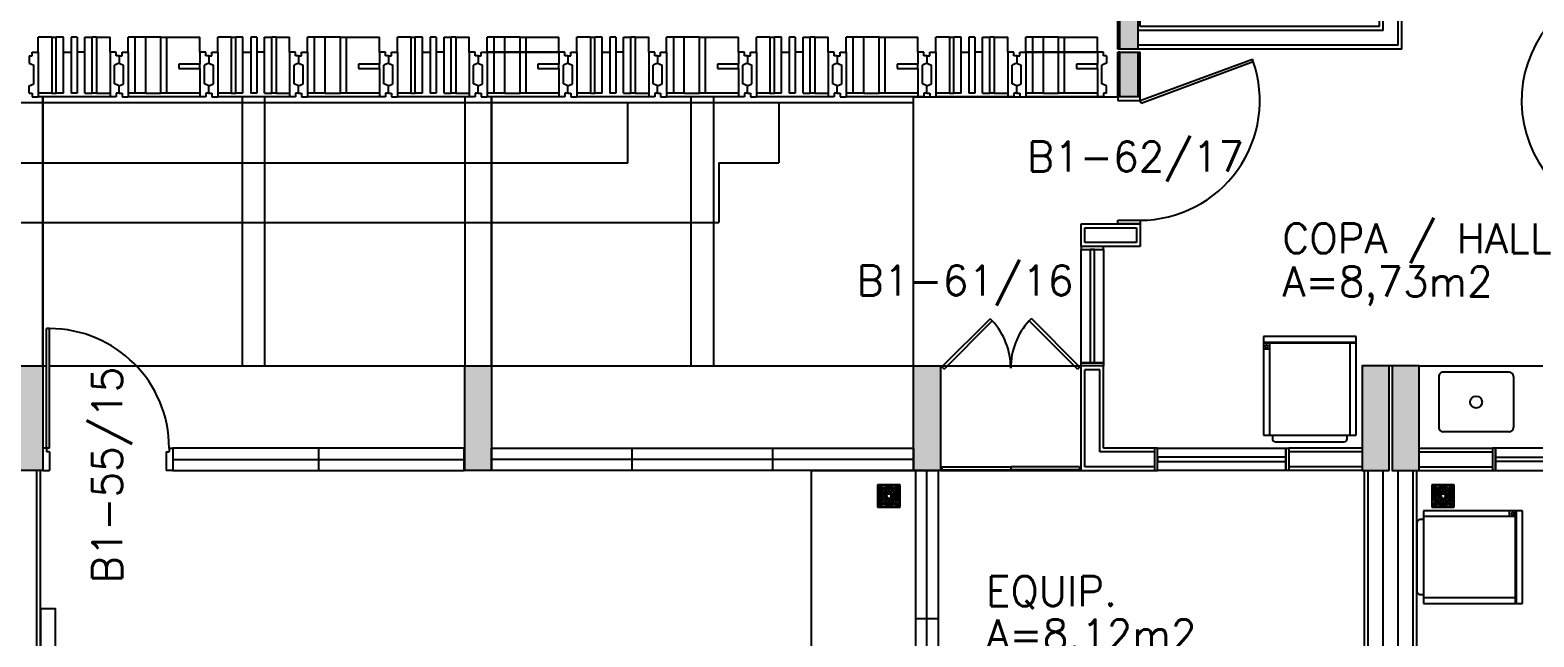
# Model space of a CAD drawing. Header units: inches. Extents: x -15 to 119, y -6 to 56.
# Drawn here: x 54.01 to 64.06, y 45.91 to 49.97 of the extents above; entities that cross this region are included whole.
import ezdxf

# ---------------------------------------------------------------- set-up
doc = ezdxf.new("R2010")
doc.units = ezdxf.units.IN
doc.header["$MEASUREMENT"] = 0
doc.header["$PDMODE"] = 1
doc.linetypes.add('HIDDEN', pattern=[9.525, 6.35, -3.175])
doc.linetypes.add('HIDDEN2', pattern=[4.7625, 3.175, -1.5875])
doc.layers.get('0').update_dxf_attribs({"linetype": 'CONTINUOUS'})
for name, color, linetype in [('ar-acesso', 2, 'CONTINUOUS'), ('ar-alv', 2, 'CONTINUOUS'), ('ar-brs', 1, 'CONTINUOUS'), ('ar-castelo', 2, 'CONTINUOUS'), ('ar-copa', 1, 'CONTINUOUS'), ('ar-esc', 2, 'CONTINUOUS'), ('ar-esq', 2, 'CONTINUOUS'), ('ar-estc', 3, 'CONTINUOUS'), ('ar-estc-b', 253, 'CONTINUOUS'), ('ar-porta', 1, 'CONTINUOUS'), ('ar-proj', 1, 'HIDDEN'), ('ar-ralo', 1, 'CONTINUOUS'), ('ar-reboco', 2, 'CONTINUOUS'), ('AR-VISTA', 2, 'CONTINUOUS'), ('ar-wc', 2, 'CONTINUOUS'), ('banc', 1, 'CONTINUOUS'), ('brs-proj', 1, 'HIDDEN'), ('brs1', 2, 'CONTINUOUS'), ('brs2', 1, 'CONTINUOUS'), ('brs3', 1, 'CONTINUOUS'), ('brs4', 1, 'CONTINUOUS'), ('brs5', 1, 'CONTINUOUS'), ('cong', 7, 'CONTINUOUS'), ('COZ1', 1, 'CONTINUOUS'), ('COZ2', 1, 'CONTINUOUS'), ('divi', 2, 'CONTINUOUS'), ('ENDEREÇO', 2, 'CONTINUOUS'), ('esq-01', 3, 'CONTINUOUS'), ('esq-02', 2, 'CONTINUOUS'), ('estc-01', 3, 'CONTINUOUS'), ('estc-02', 8, 'CONTINUOUS'), ('h-estc', 8, 'CONTINUOUS'), ('ptm', 2, 'CONTINUOUS'), ('ptm1', 1, 'CONTINUOUS'), ('ralo', 1, 'HIDDEN2'), ('WC1', 1, 'CONTINUOUS'), ('WC2', 1, 'CONTINUOUS'), ('WC3', 1, 'CONTINUOUS')]:
    doc.layers.add(name, color=color, linetype=linetype)
doc.styles.add('UNB-100', font='simplex.shx', dxfattribs={"height": 0.2})

# ---------------------------------------------------------------- blocks, each defined once
blk = doc.blocks.new('plr01-01p')
at = {"layer": 'h-estc'}
blk.add_hatch(color=256, dxfattribs=at).paths.add_polyline_path([(0.09, 0.075), (-0.09, 0.075), (-0.09, -0.625), (0.09, -0.625)])
at = {"layer": 'cong'}
blk.add_point((0, 0), dxfattribs=at)
at = {"layer": 'estc-01'}
blk.add_lwpolyline([(-0.09, 0.075), (-0.09, -0.625), (0.09, -0.625), (0.09, 0.075)], close=True, dxfattribs=at)
blk = doc.blocks.new('esq02-01p')
at = {"layer": 'cong'}
blk.add_point((0, 0), dxfattribs=at)
at = {"layer": 'esq-01'}
for p, q in [((2.91, 0), (0.09, 0)), ((1.03, -0.075), (1.03, 0.075)), ((1.97, -0.075), (1.97, 0.075))]:
    blk.add_line(p, q, dxfattribs=at)
at = {"layer": 'esq-02'}
blk.add_lwpolyline([(2.91, -0.075), (0.09, -0.075), (0.09, 0.075), (2.91, 0.075)], close=True, dxfattribs=at)
blk = doc.blocks.new('CUBA-01P')
at = {"layer": 'WC1'}
blk.add_circle((-0.15, -0.08), 0.05, dxfattribs=at)
for centre, radius, start, end in [((-0.083, -0.273), 0.134, 116.4054, 243.5946), ((0, -0.44), 0.32, 92.8226, 116.4054), ((0, -0.44), 0.32, 63.5946, 87.2424), ((0.083, -0.273), 0.134, 296.4054, 63.5946), ((0, -0.106), 0.32, 243.5946, 296.4054)]:
    blk.add_arc(centre, radius, start, end, dxfattribs=at)
at = {"layer": 'WC2'}
for p, q in [((-0.155, 0), (-0.155, -0.03)), ((-0.145, 0), (-0.145, -0.03)), ((-0.02, -0.068), (-0.012, -0.165)), ((0.02, -0.068), (0.012, -0.165))]:
    blk.add_line(p, q, dxfattribs=at)
for centre, radius in [((-0.15, -0.08), 0.03), ((0, -0.068), 0.02), ((0, -0.273), 0.033), ((0, -0.273), 0.0212)]:
    blk.add_circle(centre, radius, dxfattribs=at)
for centre, radius, start, end in [((0, -0.068), 0.03, 306.4013, 232.6706), ((0, -0.165), 0.012, 180, 10.1205)]:
    blk.add_arc(centre, radius, start, end, dxfattribs=at)
blk = doc.blocks.new('pm-60-01p')
at = {"layer": 'cong'}
blk.add_point((0, 0), dxfattribs=at)
at = {"layer": 'ptm'}
for p, q in [((0.105, 0.075), (0.105, 0.675)), ((0.125, 0.675), (0.105, 0.675)), ((0.125, 0.075), (0.125, 0.675)), ((0.125, 0.075), (0.105, 0.075))]:
    blk.add_line(p, q, dxfattribs=at)
at = {"layer": 'ptm1'}
blk.add_arc((0.125, 0.075), 0.6, 0, 90, dxfattribs=at)
blk = doc.blocks.new('BACI-01P')
at = {"layer": 'WC1'}
for p, q in [((0.114, 0.03), (0.114, -0.03)), ((0.119, 0.03), (0.114, 0.03)), ((0.119, 0.03), (0.119, 0.062)), ((0.146, 0.086), (0.146, 0.089)), ((0.119, -0.03), (0.114, -0.03)), ((0.119, -0.03), (0.119, -0.062)), ((0.146, -0.086), (0.146, -0.089))]:
    blk.add_line(p, q, dxfattribs=at)
for centre, radius, start, end in [((0.436, -0.294), 0.484, 97.6805, 126.3454), ((0.4, -0.02), 0.208, 36.8881, 97.6805), ((0.427, 0), 0.174, 320.4767, 36.8881), ((0.128, 0.062), 0.00909, 126.1604, 180), ((0.404, -0.315), 0.477, 122.7818, 126.1604), ((0.155, 0.089), 0.00909, 126.3358, 180), ((0.128, -0.062), 0.00909, 180, 233.8396), ((0.404, 0.315), 0.477, 233.8396, 237.2182), ((0.155, -0.089), 0.00909, 180, 238.9825), ((0.436, 0.294), 0.484, 233.7577, 262.3195), ((0.4, 0.021), 0.208, 262.3195, 320.8979)]:
    blk.add_arc(centre, radius, start, end, dxfattribs=at)
at = {"layer": 'WC2'}
for p, q in [((0, 0.04), (0.023, 0.04)), ((0.025, 0.035), (0.025, 0.038)), ((0.025, -0.035), (0.025, 0.035)), ((0.025, 0.035), (0.028, 0.035)), ((0.03, -0.033), (0.03, 0.033)), ((0.1, 0.03), (0.03, 0.03)), ((0.1, 0.03), (0.1, -0.03)), ((0.146, -0.086), (0.146, 0.086)), ((0, -0.04), (0.023, -0.04)), ((0.025, -0.038), (0.025, -0.035)), ((0.025, -0.035), (0.028, -0.035)), ((0.1, -0.03), (0.03, -0.03))]:
    blk.add_line(p, q, dxfattribs=at)
for centre, radius, start, end in [((0.397, -0.04), 0.187, 54.2515, 147.3201), ((0.413, -0.018), 0.159, 41.3299, 54.2515), ((0.023, 0.038), 0.002, 0, 90), ((0.028, 0.033), 0.002, 0, 90), ((0.107, 0.03), 0.00697, 0, 180), ((0.334, 0), 0.112, 147.3201, 180), ((0.334, 0), 0.112, 180, 212.6799), ((0.433, 0), 0.132, 0, 41.3299), ((0.433, 0), 0.132, 318.6701, 0), ((0.023, -0.038), 0.002, 270, 0), ((0.028, -0.033), 0.002, 270, 0), ((0.107, -0.03), 0.00697, 180, 0), ((0.397, 0.04), 0.187, 212.6799, 305.7485), ((0.413, 0.018), 0.159, 305.7485, 318.6701)]:
    blk.add_arc(centre, radius, start, end, dxfattribs=at)
at = {"layer": 'WC3'}
for p, q in [((0.146, 0.05), (0.119, 0.05)), ((0.146, 0.03), (0.119, 0.03)), ((0.261, 0.056), (0.259, 0.059)), ((0.323, 0.049), (0.261, 0.056)), ((0.323, 0.049), (0.323, -0.049)), ((0.401, 0.049), (0.323, 0.049)), ((0.146, -0.03), (0.119, -0.03)), ((0.146, -0.05), (0.119, -0.05)), ((0.261, -0.056), (0.259, -0.059)), ((0.323, -0.049), (0.261, -0.056)), ((0.401, -0.049), (0.323, -0.049))]:
    blk.add_line(p, q, dxfattribs=at)
for centre in [(0.164, 0.075), (0.164, -0.075)]:
    blk.add_circle(centre, 0.00682, dxfattribs=at)
blk.add_arc((0.401, 0), 0.0486, 270, 90, dxfattribs=at)
blk = doc.blocks.new('GLDR-01P')
at = {"layer": 'COZ1', "color": 2}
for p, q in [((310, -65), (-310, -65)), ((-310, -65), (-310, -725)), ((310, -725), (310, -65)), ((-310, -725), (310, -725))]:
    blk.add_line(p, q, dxfattribs=at)
at = {"layer": 'COZ2', "color": 2}
for p, q in [((-270, -65), (-270, -680)), ((-250, -40), (-250, -65)), ((230, -20), (-230, -20)), ((250, -65), (250, -40)), ((270, -680), (270, -65)), ((-310, -680), (310, -680)), ((-310, -685), (310, -685)), ((270, -640), (310, -640))]:
    blk.add_line(p, q, dxfattribs=at)
blk.add_circle((290, -660), 9.23, dxfattribs=at)
for centre, start, end in [((-230, -40), 90, 180), ((230, -40), 0, 90)]:
    blk.add_arc(centre, 20, start, end, dxfattribs=at)
blk = doc.blocks.new('FG-08P')
at = {"layer": 'COZ1'}
for p, q in [((-303, 0), (-303, -570)), ((-303, 0), (302, 0)), ((302, 0), (302, -570)), ((302, -570), (-303, -570))]:
    blk.add_line(p, q, dxfattribs=at)
for points in [[(-158, -83), (-158, -123, 1), (-152, -123), (-152, -83, 1)], [(157, -83), (157, -123, -1), (152, -123), (152, -83, -1)], [(-235, -165), (-195, -165, 1), (-195, -160), (-235, -160, 1)], [(-152, -243), (-152, -203, 1), (-158, -203), (-158, -243, 1)], [(-75, -160), (-115, -160, 1), (-115, -165), (-75, -165, 1)], [(75, -160), (115, -160, -1), (115, -165), (75, -165, -1)], [(152, -243), (152, -203, -1), (157, -203), (157, -243, -1)], [(235, -165), (195, -165, -1), (195, -160), (235, -160, -1)], [(-152, -328), (-152, -368, -1), (-158, -368), (-158, -328, -1)], [(152, -328), (152, -368, 1), (157, -368), (157, -328, 1)], [(-235, -405), (-195, -405, -1), (-195, -410), (-235, -410, -1)], [(-158, -488), (-158, -447, -1), (-152, -447), (-152, -488, -1)], [(-75, -410), (-115, -410, -1), (-115, -405), (-75, -405, -1)], [(75, -410), (115, -410, 1), (115, -405), (75, -405, 1)], [(157, -488), (157, -447, 1), (152, -447), (152, -488, 1)], [(235, -405), (195, -405, 1), (195, -410), (235, -410, 1)]]:
    blk.add_lwpolyline(points, format="xyb", close=True, dxfattribs=at)
for centre in [(-155, -163), (155, -163), (-155, -408), (155, -408)]:
    blk.add_circle(centre, 25, dxfattribs=at)
at = {"layer": 'COZ2'}
for p, q in [((-303, -30), (302, -30)), ((-260, -520), (-260, -50)), ((-260, -50), (-50, -50)), ((-50, -50), (-50, -520)), ((50, -50), (260, -50)), ((50, -50), (260, -50)), ((50, -50), (50, -520)), ((260, -50), (260, -520)), ((302, -540), (-303, -540)), ((-50, -520), (-260, -520)), ((-222, -585), (-222, -570)), ((-182, -585), (-222, -585)), ((-182, -585), (-182, -570)), ((-121, -585), (-121, -570)), ((-81, -585), (-121, -585)), ((-81, -585), (-81, -570)), ((-20, -585), (-20, -570)), ((20, -585), (-20, -585)), ((20, -585), (20, -570)), ((260, -520), (50, -520)), ((260, -520), (50, -520)), ((81, -585), (81, -570)), ((121, -585), (81, -585)), ((121, -585), (121, -570)), ((182, -585), (182, -570)), ((222, -585), (182, -585)), ((222, -585), (222, -570))]:
    blk.add_line(p, q, dxfattribs=at)
for centre, radius, start, end in [((-155, -163), 70, 92.0467, 177.9533), ((-155, -163), 65, 92.2042, 177.7958), ((-155, -163), 70, 2.0467, 87.9533), ((-155, -163), 65, 2.2042, 87.7958), ((155, -163), 70, 92.0467, 177.9533), ((155, -163), 65, 92.2042, 177.7958), ((155, -163), 70, 2.0467, 87.9533), ((155, -163), 65, 2.2042, 87.7958), ((-155, -163), 70, 182.0467, 267.9533), ((-155, -163), 65, 182.2042, 267.7958), ((-155, -163), 65, 272.2042, 357.7958), ((-155, -163), 70, 272.0467, 357.9533), ((155, -163), 70, 182.0467, 267.9533), ((155, -163), 65, 182.2042, 267.7958), ((155, -163), 65, 272.2042, 357.7958), ((155, -163), 70, 272.0467, 357.9533), ((-155, -408), 70, 92.0467, 177.9533), ((-155, -408), 65, 92.2042, 177.7958), ((-155, -408), 70, 2.0467, 87.9533), ((-155, -408), 65, 2.2042, 87.7958), ((155, -408), 70, 92.0467, 177.9533), ((155, -408), 65, 92.2042, 177.7958), ((155, -408), 70, 2.0467, 87.9533), ((155, -408), 65, 2.2042, 87.7958), ((-155, -408), 70, 182.0467, 267.9533), ((-155, -408), 65, 182.2042, 267.7958), ((-155, -408), 65, 272.2042, 357.7958), ((-155, -408), 70, 272.0467, 357.9533), ((155, -408), 70, 182.0467, 267.9533), ((155, -408), 65, 182.2042, 267.7958), ((155, -408), 65, 272.2042, 357.7958), ((155, -408), 70, 272.0467, 357.9533)]:
    blk.add_arc(centre, radius, start, end, dxfattribs=at)
blk = doc.blocks.new('CUBAcoz-01P')
at = {"layer": 'COZ1', "color": 1}
for p, q in [((-0.22, -0.1005), (0.22, -0.1005)), ((-0.25, -0.4705), (-0.25, -0.1305)), ((0.25, -0.4705), (0.25, -0.1305)), ((-0.22, -0.5005), (0.22, -0.5005))]:
    blk.add_line(p, q, dxfattribs=at)
blk.add_circle((0, -0.3005), 0.04, dxfattribs=at)
for centre, start, end in [((-0.22, -0.1305), 90, 180), ((0.22, -0.1305), 0, 90), ((-0.22, -0.4705), 180, 270), ((0.22, -0.4705), 270, 0)]:
    blk.add_arc(centre, 0.03, start, end, dxfattribs=at)
blk = doc.blocks.new('esc01-01p')
at = {"layer": 'estc-02'}
for points in [[(-0.11, 0.625), (-0.29, 0.625), (-0.29, -0.075), (-0.11, -0.075)], [(0.09, 0.625), (-0.09, 0.625), (-0.09, -0.075), (0.09, -0.075)]]:
    blk.add_hatch(color=256, dxfattribs=at).paths.add_polyline_path(points)
at = {"layer": 'h-estc'}
for points in [[(-1.79, 6.455), (-1.91, 6.455), (-1.91, 5.955), (-1.79, 5.955)], [(-0.16, 5.955), (-0.04, 5.955), (-0.04, 6.455), (-0.16, 6.455)], [(1.59, 5.955), (1.71, 5.955), (1.71, 6.455), (1.59, 6.455)], [(-1.91, 2.745), (-1.79, 2.745), (-1.79, 3.245), (-1.91, 3.245)], [(1.59, 2.745), (1.71, 2.745), (1.71, 3.245), (1.59, 3.245)], [(-1.79, 2.725), (-1.91, 2.725), (-1.91, 2.425), (-1.79, 2.425)], [(1.71, 2.725), (1.59, 2.725), (1.59, 2.425), (1.71, 2.425)]]:
    blk.add_hatch(color=256, dxfattribs=at).paths.add_polyline_path(points)
at = {"layer": 'ar-alv'}
for p, q in [((-1.9, 7.07), (-1.9, 6.455)), ((-1.8, 7.07), (-1.8, 6.455)), ((1.6, 7.07), (1.6, 6.455)), ((1.7, 7.07), (1.7, 6.455)), ((-1.79, 6.445), (-0.16, 6.445)), ((-1.79, 6.345), (-0.16, 6.345)), ((-1.9, 3.245), (-1.9, 5.955)), ((-1.8, 4.657), (-1.8, 5.955)), ((-0.15, 5.362), (-0.15, 5.955)), ((-0.05, 5.362), (-0.05, 5.955)), ((1.6, 5.955), (1.6, 5.595)), ((1.7, 5.955), (1.7, 5.595)), ((1.7, 5.595), (1.6, 5.595)), ((-0.15, 5.362), (-0.05, 5.362)), ((-1.8, 4.657), (-0.05, 4.657)), ((-0.025, 4.532), (-0.025, 4.682)), ((1.6, 4.645), (1.7, 4.645)), ((1.6, 4.645), (1.6, 3.245)), ((1.7, 4.645), (1.7, 3.245)), ((-1.8, 3.245), (-1.8, 4.558)), ((-1.8, 4.558), (-0.05, 4.558)), ((-0.15, 2.87), (-0.15, 3.828)), ((-0.15, 3.828), (-0.05, 3.828)), ((-0.05, 2.77), (-0.05, 3.828)), ((-0.15, 2.87), (-1.79, 2.87)), ((-0.05, 2.77), (-1.79, 2.77)), ((-2.145, 1.55), (-1.8, 1.55)), ((-2.145, 1.45), (-2.145, 1.55)), ((-1.8, 1.55), (-1.8, 1.45)), ((1.6, 1.55), (1.6, 1.45)), ((1.945, 1.55), (1.6, 1.55)), ((1.945, 1.45), (1.945, 1.55)), ((-1.8, 1.45), (-2.145, 1.45)), ((1.6, 1.45), (1.945, 1.45)), ((-2.145, -0.05), (-2.145, 0.6)), ((-2.045, 0.6), (-2.145, 0.6)), ((-2.045, 0.05), (-2.045, 0.6)), ((1.845, 0.05), (1.845, 0.6)), ((1.845, 0.6), (1.945, 0.6)), ((1.945, -0.05), (1.945, 0.6)), ((-1.68, 0.05), (-2.045, 0.05)), ((-0.29, 0.05), (-0.78, 0.05)), ((0.09, 0.05), (0.58, 0.05)), ((1.48, 0.05), (1.845, 0.05)), ((-1.68, -0.05), (-2.145, -0.05)), ((-0.29, -0.05), (-0.78, -0.05)), ((0.09, -0.05), (0.58, -0.05)), ((1.48, -0.05), (1.945, -0.05))]:
    blk.add_line(p, q, dxfattribs=at)
for radius in [1.8, 1.7]:
    blk.add_arc((-0.1, 7.07), radius, 360, 180, dxfattribs=at)
at = {"layer": 'ar-esc', "color": 1}
for p, q in [((-0.123, 7.141), (-0.577, 8.539)), ((0.377, 8.539), (-0.077, 7.141)), ((-0.161, 7.114), (-1.35, 7.978)), ((-0.039, 7.114), (1.15, 7.978)), ((-1.645, 7.07), (-0.175, 7.07)), ((1.445, 7.07), (-0.025, 7.07)), ((-1.645, 6.77), (-0.175, 6.77)), ((1.445, 6.77), (-0.025, 6.77)), ((1.445, 6.47), (-0.025, 6.47)), ((1.445, 6.17), (-0.025, 6.17)), ((1.445, 5.87), (-0.025, 5.87)), ((1.445, 5.57), (-0.025, 5.57))]:
    blk.add_line(p, q, dxfattribs=at)
at = {"layer": 'ar-porta', "color": 2}
for points in [[(-0.175, 5.362), (-0.025, 5.362), (-0.025, 5.333), (-0.175, 5.333)], [(-0.175, 4.712), (-0.025, 4.712), (-0.025, 4.682), (-0.175, 4.682)], [(-0.175, 4.503), (-0.025, 4.503), (-0.025, 4.532), (-0.175, 4.532)], [(-0.175, 3.853), (-0.025, 3.853), (-0.025, 3.882), (-0.175, 3.882)]]:
    blk.add_lwpolyline(points, close=True, dxfattribs=at)
at = {"layer": 'ar-reboco'}
for p, q in [((-1.925, 7.07), (-1.925, 7)), ((-1.775, 7.07), (-1.775, 6.47)), ((-1.695, 7.07), (-1.695, 6.47)), ((-1.645, 7.07), (-1.645, 6.47)), ((1.445, 7.07), (1.445, 5.47)), ((1.495, 7.07), (1.495, 5.52)), ((1.575, 7.07), (1.575, 5.57)), ((1.725, 7.07), (1.725, 5.57)), ((-1.925, 2.745), (-1.925, 7)), ((-1.775, 6.47), (-0.025, 6.47)), ((-0.025, 5.362), (-0.025, 6.47)), ((-1.775, 6.32), (-0.175, 6.32)), ((-1.775, 6.32), (-1.775, 5.52)), ((-0.175, 6.32), (-0.175, 5.52)), ((-1.775, 5.483), (-1.775, 4.682)), ((-0.175, 5.483), (-0.175, 5.362)), ((1.445, 5.47), (1.575, 5.47)), ((1.495, 5.52), (1.575, 5.52)), ((-0.175, 5.362), (-0.025, 5.362)), ((-1.775, 4.682), (-0.025, 4.682)), ((-0.05, 4.558), (-0.05, 4.657)), ((1.575, 4.67), (1.575, 2.745)), ((1.725, 4.67), (1.725, 2.745)), ((-1.775, 4.532), (-0.025, 4.532)), ((-1.775, 3.732), (-1.775, 4.532)), ((-0.175, 3.853), (-0.025, 3.853)), ((-0.175, 3.732), (-0.175, 3.853)), ((-0.025, 2.745), (-0.025, 3.853)), ((-1.775, 2.895), (-1.775, 3.695)), ((-0.175, 2.895), (-0.175, 3.695)), ((-0.175, 2.895), (-1.775, 2.895)), ((-1.91, 2.745), (-1.925, 2.745)), ((-1.925, 2.425), (-1.925, 2.725)), ((-1.91, 2.725), (-1.925, 2.725)), ((-0.025, 2.745), (-1.79, 2.745)), ((-1.79, 2.725), (-1.775, 2.725)), ((-1.775, 2.425), (-1.775, 2.725)), ((1.59, 2.745), (1.575, 2.745)), ((1.575, 2.425), (1.575, 2.725)), ((1.59, 2.725), (1.575, 2.725)), ((1.71, 2.745), (1.725, 2.745)), ((1.71, 2.725), (1.725, 2.725)), ((1.725, 2.425), (1.725, 2.725)), ((-2.17, 1.425), (-2.17, 1.575)), ((-2.17, 1.575), (-1.775, 1.575)), ((-1.775, 1.575), (-1.775, 1.425)), ((1.97, 1.575), (1.575, 1.575)), ((1.575, 1.575), (1.575, 1.425)), ((1.97, 1.425), (1.97, 1.575)), ((-1.775, 1.425), (-2.17, 1.425)), ((1.575, 1.425), (1.97, 1.425)), ((-2.17, -0.075), (-2.17, 0.625)), ((-2.02, 0.625), (-2.17, 0.625)), ((-2.02, 0.075), (-2.02, 0.625)), ((1.82, 0.625), (1.97, 0.625)), ((1.82, 0.075), (1.82, 0.625)), ((1.97, -0.075), (1.97, 0.625)), ((-1.68, 0.075), (-2.02, 0.075)), ((-0.29, 0.075), (-0.78, 0.075)), ((0.09, 0.075), (0.58, 0.075)), ((1.48, 0.075), (1.82, 0.075)), ((-2.17, -0.075), (-1.68, -0.075)), ((-0.29, -0.075), (-0.78, -0.075)), ((0.09, -0.075), (0.58, -0.075)), ((1.97, -0.075), (1.48, -0.075))]:
    blk.add_line(p, q, dxfattribs=at)
for radius, start in [(1.825, 0), (1.675, 0), (1.595, 360), (1.545, 360)]:
    blk.add_arc((-0.1, 7.07), radius, start, 180, dxfattribs=at)
at = {"layer": 'AR-VISTA'}
for p, q in [((-0.175, 7.07), (-0.175, 6.47)), ((-0.025, 6.47), (-0.025, 7.07))]:
    blk.add_line(p, q, dxfattribs=at)
blk.add_arc((-0.1, 7.07), 0.075, 0, 180, dxfattribs=at)
at = {"layer": 'banc'}
for p, q in [((-1.175, 5.483), (-1.175, 4.682)), ((-1.175, 3.732), (-1.175, 4.532))]:
    blk.add_line(p, q, dxfattribs=at)
at = {"layer": 'banc', "color": 1}
blk.add_line((0.09, 0.625), (1.82, 0.625), dxfattribs=at)
at = {"layer": 'divi'}
for p, q in [((-1.8, 5.52), (-0.865, 5.52)), ((-1.8, 5.483), (-0.865, 5.483)), ((-0.865, 5.52), (-0.865, 5.483)), ((-0.245, 5.52), (-0.15, 5.52)), ((-0.245, 5.52), (-0.245, 5.483)), ((-0.245, 5.483), (-0.15, 5.483)), ((-1.8, 3.732), (-0.865, 3.732)), ((-0.865, 3.695), (-0.865, 3.732)), ((-0.245, 3.732), (-0.15, 3.732)), ((-0.245, 3.695), (-0.245, 3.732)), ((-1.8, 3.695), (-0.865, 3.695)), ((-0.245, 3.695), (-0.15, 3.695))]:
    blk.add_line(p, q, dxfattribs=at)
at = {"layer": 'esq-01'}
for points in [[(1.635, 5.55), (1.665, 5.55), (1.665, 4.69), (1.635, 4.69)], [(-2.08, 1.405), (-2.11, 1.405), (-2.11, 0.645), (-2.08, 0.645)], [(1.88, 1.405), (1.91, 1.405), (1.91, 0.645), (1.88, 0.645)], [(-1.66, 0.015), (-1.66, -0.015), (-0.8, -0.015), (-0.8, 0.015)], [(1.46, 0.015), (1.46, -0.015), (0.6, -0.015), (0.6, 0.015)]]:
    blk.add_lwpolyline(points, close=True, dxfattribs=at)
at = {"layer": 'esq-02'}
for points in [[(1.575, 5.57), (1.725, 5.57), (1.725, 5.55), (1.575, 5.55)], [(1.725, 5.55), (1.575, 5.55), (1.575, 4.69), (1.725, 4.69)], [(1.575, 4.67), (1.725, 4.67), (1.725, 4.69), (1.575, 4.69)], [(-2.02, 1.425), (-2.17, 1.425), (-2.17, 1.405), (-2.02, 1.405)], [(1.82, 1.425), (1.97, 1.425), (1.97, 1.405), (1.82, 1.405)], [(-2.17, 1.405), (-2.02, 1.405), (-2.02, 0.645), (-2.17, 0.645)], [(1.97, 1.405), (1.82, 1.405), (1.82, 0.645), (1.97, 0.645)], [(-2.02, 0.625), (-2.17, 0.625), (-2.17, 0.645), (-2.02, 0.645)], [(1.97, 0.625), (1.82, 0.625), (1.82, 0.645), (1.97, 0.645)], [(-1.68, 0.075), (-1.68, -0.075), (-1.66, -0.075), (-1.66, 0.075)], [(-1.66, -0.075), (-1.66, 0.075), (-0.8, 0.075), (-0.8, -0.075)], [(-0.78, 0.075), (-0.78, -0.075), (-0.8, -0.075), (-0.8, 0.075)], [(0.58, 0.075), (0.58, -0.075), (0.6, -0.075), (0.6, 0.075)], [(1.46, -0.075), (1.46, 0.075), (0.6, 0.075), (0.6, -0.075)], [(1.48, 0.075), (1.48, -0.075), (1.46, -0.075), (1.46, 0.075)], [(1.97, 0.075), (1.97, -0.075), (1.99, -0.075), (1.99, 0.075)]]:
    blk.add_lwpolyline(points, close=True, dxfattribs=at)
at = {"layer": 'estc-01'}
for points in [[(-1.79, 6.455), (-1.91, 6.455), (-1.91, 5.955), (-1.79, 5.955)], [(-0.04, 5.955), (-0.16, 5.955), (-0.16, 6.455), (-0.04, 6.455)], [(1.59, 6.455), (1.71, 6.455), (1.71, 5.955), (1.59, 5.955)], [(-1.79, 2.745), (-1.91, 2.745), (-1.91, 3.245), (-1.79, 3.245)], [(1.71, 2.745), (1.59, 2.745), (1.59, 3.245), (1.71, 3.245)], [(-1.91, 2.725), (-1.79, 2.725), (-1.79, 2.425), (-1.91, 2.425)], [(1.59, 2.725), (1.71, 2.725), (1.71, 2.425), (1.59, 2.425)], [(-0.11, -0.075), (-0.11, 0.625), (-0.29, 0.625), (-0.29, -0.075)], [(0.09, -0.075), (0.09, 0.625), (-0.09, 0.625), (-0.09, -0.075)]]:
    blk.add_lwpolyline(points, close=True, dxfattribs=at)
at = {"layer": 'ptm'}
for p, q in [((1.269, 3.139), (1.285, 3.146)), ((1.558, 2.394), (1.269, 3.139)), ((1.575, 2.4), (1.285, 3.146)), ((-1.775, 2.4), (-1.025, 2.678)), ((-1.769, 2.383), (-1.019, 2.662)), ((-1.019, 2.662), (-1.025, 2.678)), ((-1.769, 2.383), (-1.775, 2.4)), ((1.558, 2.394), (1.575, 2.4)), ((1.575, 1.6), (1.725, 1.6))]:
    blk.add_line(p, q, dxfattribs=at)
for points in [[(-1.925, 2.4), (-1.775, 2.4), (-1.775, 2.425), (-1.925, 2.425)], [(1.575, 2.4), (1.725, 2.4), (1.725, 2.425), (1.575, 2.425)], [(-1.925, 1.6), (-1.775, 1.6), (-1.775, 1.575), (-1.925, 1.575)], [(1.575, 1.6), (1.725, 1.6), (1.725, 1.575), (1.575, 1.575)]]:
    blk.add_lwpolyline(points, close=True, dxfattribs=at)
at = {"layer": 'ptm', "color": 1}
for centre, start, end in [((1.575, 2.4), 112.5061, 270), ((-1.775, 2.4), 270, 19.083)]:
    blk.add_arc(centre, 0.8, start, end, dxfattribs=at)
at = {"layer": 'ar-copa', "xscale": 0.001, "yscale": 0.001, "zscale": 0.001}
for name, p, rotation in [('FG-08P', (1.776, 1.013), 270), ('GLDR-01P', (-0.641, 0.098), 180)]:
    blk.add_blockref(name, p, dxfattribs=dict(at, rotation=rotation))
at = {"layer": 'ar-copa', "rotation": 180}
blk.add_blockref('CUBAcoz-01P', (0.471, 0.083), dxfattribs=at)
at = {"layer": 'ar-porta', "xscale": -1}
blk.add_blockref('pm-60-01p', (-0.14, 5.438), dxfattribs=at)
at = {"layer": 'ar-porta'}
for p, rotation in [((-0.1, 4.607), 90), ((-0.14, 3.777), 180)]:
    blk.add_blockref('pm-60-01p', p, dxfattribs=dict(at, rotation=rotation))
at = {"layer": 'ar-porta', "xscale": -1, "rotation": 90}
blk.add_blockref('pm-60-01p', (-0.1, 4.607), dxfattribs=at)
at = {"layer": 'ar-wc', "xscale": -1}
for name, p, rotation in [('BACI-01P', (-1.774, 5.83), 180), ('CUBA-01P', (-1.775, 5.082), 90)]:
    blk.add_blockref(name, p, dxfattribs=dict(at, rotation=rotation))
at = {"layer": 'ar-wc', "rotation": 90}
blk.add_blockref('CUBA-01P', (-1.775, 4.133), dxfattribs=at)
at = {"layer": 'ar-wc'}
blk.add_blockref('BACI-01P', (-1.774, 3.385), dxfattribs=at)
blk = doc.blocks.new('pm-80-01p')
at = {"layer": 'cong'}
blk.add_point((0, 0), dxfattribs=at)
at = {"layer": 'ptm'}
for p, q in [((0.105, 0.075), (0.105, 0.875)), ((0.125, 0.875), (0.105, 0.875)), ((0.125, 0.075), (0.125, 0.875)), ((0.105, 0.075), (0.08, 0.075)), ((0.08, 0.075), (0.08, -0.075)), ((0.125, 0.075), (0.105, 0.075)), ((0.105, 0.075), (0.105, 0.05)), ((0.125, 0.05), (0.105, 0.05)), ((0.125, 0.05), (0.125, -0.075)), ((0.905, 0.05), (0.905, -0.075)), ((0.905, 0.05), (0.925, 0.05)), ((0.925, 0.075), (0.95, 0.075)), ((0.925, 0.075), (0.925, 0.05)), ((0.95, 0.075), (0.95, -0.075)), ((0.08, -0.075), (0.125, -0.075)), ((0.95, -0.075), (0.905, -0.075))]:
    blk.add_line(p, q, dxfattribs=at)
at = {"layer": 'ptm', "color": 1}
blk.add_arc((0.125, 0.075), 0.8, 360, 90, dxfattribs=at)
blk = doc.blocks.new('esq05-01p')
at = {"layer": 'cong'}
blk.add_point((0, 0), dxfattribs=at)
at = {"layer": 'esq-01'}
blk.add_line((2.0375, 0), (0.09, 0), dxfattribs=at)
at = {"layer": 'esq-02'}
blk.add_line((1.06375, 0.075), (1.06375, -0.075), dxfattribs=at)
blk.add_lwpolyline([(2.0375, -0.075), (0.09, -0.075), (0.09, 0.075), (2.0375, 0.075), (2.0375, -0.075)], close=True, dxfattribs=at)
at = {"xscale": -1}
blk.add_blockref('pm-80-01p', (2.9875, 0), dxfattribs=at)
blk = doc.blocks.new('brs01-01p-oeste')
at = {"layer": 'brs-proj'}
for p, q in [((0.92, -0.2), (0.92, 0.175)), ((2.12, -0.2), (2.12, 0.175))]:
    blk.add_line(p, q, dxfattribs=at)
at = {"layer": 'brs1'}
for p, q in [((0.18, -0.2), (0.18, 0.175)), ((0.228, 0.175), (0.18, 0.175)), ((0.228, -0.2), (0.228, 0.175)), ((0.372, -0.2), (0.372, 0.175)), ((0.372, 0.175), (0.42, 0.175)), ((0.42, -0.2), (0.42, 0.175)), ((0.707, -0.2), (0.707, 0.175)), ((0.778, 0.175), (0.707, 0.175)), ((0.778, -0.2), (0.778, 0.175)), ((1.38, -0.2), (1.38, 0.175)), ((1.428, 0.175), (1.38, 0.175)), ((1.428, -0.2), (1.428, 0.175)), ((1.572, -0.2), (1.572, 0.175)), ((1.572, 0.175), (1.62, 0.175)), ((1.62, -0.2), (1.62, 0.175)), ((1.907, -0.2), (1.907, 0.175)), ((1.978, 0.175), (1.907, 0.175)), ((1.978, -0.2), (1.978, 0.175)), ((2.58, -0.2), (2.58, 0.175)), ((2.628, 0.175), (2.58, 0.175)), ((2.628, -0.2), (2.628, 0.175)), ((2.772, -0.2), (2.772, 0.175)), ((2.772, 0.175), (2.82, 0.175)), ((2.82, -0.2), (2.82, 0.175)), ((0, 0.05), (0.02, 0.05)), ((0, 0.05), (0, 0)), ((0, 0), (0.03, -0.013)), ((0.02, 0.075), (0.06, 0.075)), ((0.02, 0.05), (0.02, 0.075)), ((0.06, 0.075), (0.06, -0.225)), ((0.54, 0.075), (0.54, -0.225)), ((0.58, 0.075), (0.54, 0.075)), ((0.6, 0), (0.57, -0.013)), ((0.58, 0.05), (0.58, 0.075)), ((0.6, 0.05), (0.58, 0.05)), ((0.6, 0.05), (0.62, 0.05)), ((0.6, 0.05), (0.6, 0)), ((0.6, 0.05), (0.6, 0)), ((0.6, 0), (0.63, -0.013)), ((0.62, 0.075), (0.66, 0.075)), ((0.62, 0.05), (0.62, 0.075)), ((0.66, 0.075), (0.66, -0.225)), ((1.14, 0.075), (1.14, -0.005)), ((1.18, 0.075), (1.14, 0.075)), ((1.2, 0), (1.17, -0.013)), ((1.18, 0.05), (1.18, 0.075)), ((1.2, 0.05), (1.18, 0.05)), ((1.2, 0.05), (1.22, 0.05)), ((1.2, 0.05), (1.2, 0)), ((1.2, 0.05), (1.2, 0)), ((1.2, 0), (1.23, -0.013)), ((1.22, 0.075), (1.26, 0.075)), ((1.22, 0.05), (1.22, 0.075)), ((1.26, 0.075), (1.26, -0.225)), ((1.74, 0.075), (1.74, -0.225)), ((1.78, 0.075), (1.74, 0.075)), ((1.8, 0), (1.77, -0.013)), ((1.78, 0.05), (1.78, 0.075)), ((1.8, 0.05), (1.78, 0.05)), ((1.8, 0.05), (1.82, 0.05)), ((1.8, 0.05), (1.8, 0)), ((1.8, 0.05), (1.8, 0)), ((1.8, 0), (1.83, -0.013)), ((1.82, 0.075), (1.86, 0.075)), ((1.82, 0.05), (1.82, 0.075)), ((1.86, 0.075), (1.86, -0.225)), ((2.34, 0.075), (2.34, -0.005)), ((2.38, 0.075), (2.34, 0.075)), ((2.4, 0), (2.37, -0.013)), ((2.38, 0.05), (2.38, 0.075)), ((2.4, 0.05), (2.38, 0.05)), ((2.4, 0.05), (2.42, 0.05)), ((2.4, 0.05), (2.4, 0)), ((2.4, 0.05), (2.4, 0)), ((2.4, 0), (2.43, -0.013)), ((2.42, 0.075), (2.46, 0.075)), ((2.42, 0.05), (2.42, 0.075)), ((2.46, 0.075), (2.46, -0.225)), ((2.94, 0.075), (2.94, -0.225)), ((2.98, 0.075), (2.94, 0.075)), ((3, 0), (2.97, -0.013)), ((2.98, 0.05), (2.98, 0.075)), ((3, 0.05), (2.98, 0.05)), ((3, 0.05), (3, 0)), ((0.03, -0.137), (0.03, -0.013)), ((0.57, -0.137), (0.57, -0.013)), ((0.63, -0.137), (0.63, -0.013)), ((1.14, -0.005), (1, -0.005)), ((1, -0.005), (1, -0.035)), ((1, -0.035), (1.14, -0.035)), ((1.14, -0.035), (1.14, -0.225)), ((1.17, -0.137), (1.17, -0.013)), ((1.23, -0.137), (1.23, -0.013)), ((1.77, -0.137), (1.77, -0.013)), ((1.83, -0.137), (1.83, -0.013)), ((2.34, -0.005), (2.2, -0.005)), ((2.2, -0.005), (2.2, -0.035)), ((2.2, -0.035), (2.34, -0.035)), ((2.34, -0.035), (2.34, -0.225)), ((2.37, -0.137), (2.37, -0.013)), ((2.43, -0.137), (2.43, -0.013)), ((2.97, -0.137), (2.97, -0.013)), ((0, -0.15), (0.03, -0.137)), ((0, -0.2), (0, -0.15)), ((0, -0.2), (0.02, -0.2)), ((0.02, -0.2), (0.02, -0.225)), ((0.228, -0.2), (0.18, -0.2)), ((0.372, -0.2), (0.42, -0.2)), ((0.6, -0.15), (0.57, -0.137)), ((0.58, -0.2), (0.58, -0.225)), ((0.6, -0.2), (0.58, -0.2)), ((0.6, -0.15), (0.63, -0.137)), ((0.6, -0.2), (0.6, -0.15)), ((0.6, -0.2), (0.6, -0.15)), ((0.6, -0.2), (0.62, -0.2)), ((0.62, -0.2), (0.62, -0.225)), ((1.2, -0.15), (1.17, -0.137)), ((1.18, -0.2), (1.18, -0.225)), ((1.2, -0.2), (1.18, -0.2)), ((1.2, -0.15), (1.23, -0.137)), ((1.2, -0.2), (1.2, -0.15)), ((1.2, -0.2), (1.2, -0.15)), ((1.2, -0.2), (1.22, -0.2)), ((1.22, -0.2), (1.22, -0.225)), ((1.428, -0.2), (1.38, -0.2)), ((1.572, -0.2), (1.62, -0.2)), ((1.8, -0.15), (1.77, -0.137)), ((1.78, -0.2), (1.78, -0.225)), ((1.8, -0.2), (1.78, -0.2)), ((1.8, -0.15), (1.83, -0.137)), ((1.8, -0.2), (1.8, -0.15)), ((1.8, -0.2), (1.8, -0.15)), ((1.8, -0.2), (1.82, -0.2)), ((1.82, -0.2), (1.82, -0.225)), ((1.978, -0.2), (1.907, -0.2)), ((2.4, -0.15), (2.37, -0.137)), ((2.38, -0.2), (2.38, -0.225)), ((2.4, -0.2), (2.38, -0.2)), ((2.4, -0.15), (2.43, -0.137)), ((2.4, -0.2), (2.4, -0.15)), ((2.4, -0.2), (2.4, -0.15)), ((2.4, -0.2), (2.42, -0.2)), ((2.42, -0.2), (2.42, -0.225)), ((2.628, -0.2), (2.58, -0.2)), ((2.772, -0.2), (2.82, -0.2)), ((3, -0.15), (2.97, -0.137)), ((2.98, -0.2), (2.98, -0.225)), ((3, -0.2), (2.98, -0.2)), ((3, -0.2), (3, -0.15)), ((0.02, -0.225), (0.06, -0.225)), ((0.58, -0.225), (0.54, -0.225)), ((0.62, -0.225), (0.66, -0.225)), ((1.18, -0.225), (1.14, -0.225)), ((1.22, -0.225), (1.26, -0.225)), ((1.78, -0.225), (1.74, -0.225)), ((1.82, -0.225), (1.86, -0.225)), ((2.38, -0.225), (2.34, -0.225)), ((2.42, -0.225), (2.46, -0.225)), ((2.98, -0.225), (2.94, -0.225))]:
    blk.add_line(p, q, dxfattribs=at)
at = {"layer": 'brs2'}
for p, q in [((0.228, 0.075), (0.28, 0.075)), ((0.372, 0.075), (0.32, 0.075)), ((1.428, 0.075), (1.48, 0.075)), ((1.572, 0.075), (1.52, 0.075)), ((2.628, 0.075), (2.68, 0.075)), ((2.772, 0.075), (2.72, 0.075)), ((0.54, -0.225), (0.06, -0.225)), ((1.14, -0.225), (0.66, -0.225)), ((1.74, -0.225), (1.26, -0.225)), ((2.34, -0.225), (1.86, -0.225)), ((2.94, -0.225), (2.46, -0.225))]:
    blk.add_line(p, q, dxfattribs=at)
at = {"layer": 'brs3'}
for p, q in [((0.15, 0.175), (0.18, 0.175)), ((0.45, 0.175), (0.42, 0.175)), ((1.35, 0.175), (1.38, 0.175)), ((1.65, 0.175), (1.62, 0.175)), ((2.55, 0.175), (2.58, 0.175)), ((2.85, 0.175), (2.82, 0.175)), ((0.15, -0.2), (0.18, -0.2)), ((0.45, -0.2), (0.42, -0.2)), ((0.778, -0.2), (0.707, -0.2)), ((1.35, -0.2), (1.38, -0.2)), ((1.65, -0.2), (1.62, -0.2)), ((2.55, -0.2), (2.58, -0.2)), ((2.85, -0.2), (2.82, -0.2))]:
    blk.add_line(p, q, dxfattribs=at)
at = {"layer": 'brs4'}
for p, q in [((0.06, 0.075), (0.06, 0.175)), ((0.15, 0.175), (0.06, 0.175)), ((0.15, 0.175), (0.15, -0.2)), ((0.28, 0.175), (0.28, -0.2)), ((0.32, 0.175), (0.28, 0.175)), ((0.32, 0.175), (0.32, -0.2)), ((0.45, 0.175), (0.54, 0.175)), ((0.45, 0.175), (0.45, -0.2)), ((0.54, 0.075), (0.54, 0.175)), ((0.66, 0.075), (0.66, 0.175)), ((0.707, 0.175), (0.66, 0.175)), ((0.88, 0.175), (0.778, 0.175)), ((0.88, 0.175), (1.14, 0.175)), ((0.88, -0.2), (0.88, 0.175)), ((1.14, 0.075), (1.14, 0.175)), ((1.26, 0.075), (1.26, 0.175)), ((1.35, 0.175), (1.26, 0.175)), ((1.35, 0.175), (1.35, -0.2)), ((1.48, 0.175), (1.48, -0.2)), ((1.52, 0.175), (1.48, 0.175)), ((1.52, 0.175), (1.52, -0.2)), ((1.65, 0.175), (1.74, 0.175)), ((1.65, 0.175), (1.65, -0.2)), ((1.74, 0.075), (1.74, 0.175)), ((1.86, 0.075), (1.86, 0.175)), ((1.907, 0.175), (1.86, 0.175)), ((2.08, 0.175), (1.978, 0.175)), ((2.08, 0.175), (2.34, 0.175)), ((2.08, -0.2), (2.08, 0.175)), ((2.34, 0.075), (2.34, 0.175)), ((2.46, 0.075), (2.46, 0.175)), ((2.55, 0.175), (2.46, 0.175)), ((2.55, 0.175), (2.55, -0.2)), ((2.68, 0.175), (2.68, -0.2)), ((2.72, 0.175), (2.68, 0.175)), ((2.72, 0.175), (2.72, -0.2)), ((2.85, 0.175), (2.94, 0.175)), ((2.85, 0.175), (2.85, -0.2)), ((2.94, 0.075), (2.94, 0.175)), ((0.15, -0.2), (0.06, -0.2)), ((0.32, -0.2), (0.28, -0.2)), ((0.45, -0.2), (0.54, -0.2)), ((0.707, -0.2), (0.66, -0.2)), ((0.778, -0.2), (0.88, -0.2)), ((1.14, -0.2), (0.88, -0.2)), ((1.35, -0.2), (1.26, -0.2)), ((1.52, -0.2), (1.48, -0.2)), ((1.65, -0.2), (1.74, -0.2)), ((1.907, -0.2), (1.86, -0.2)), ((1.978, -0.2), (2.08, -0.2)), ((2.34, -0.2), (2.08, -0.2)), ((2.55, -0.2), (2.46, -0.2)), ((2.72, -0.2), (2.68, -0.2)), ((2.85, -0.2), (2.94, -0.2))]:
    blk.add_line(p, q, dxfattribs=at)
at = {"layer": 'brs5'}
for p, q in [((1.14, -0.035), (1.14, -0.005)), ((2.34, -0.035), (2.34, -0.005))]:
    blk.add_line(p, q, dxfattribs=at)
at = {"layer": 'cong'}
for p in [(0, 0), (1.2, 0), (1.2, 0), (2.4, 0), (2.4, 0)]:
    blk.add_point(p, dxfattribs=at)
blk = doc.blocks.new('BRS01-01C-')
at = {"layer": 'brs-proj'}
for p, q in [((-0.075, 0.54), (-0.075, 0.06)), ((0.2, 0.28), (-0.175, 0.28))]:
    blk.add_line(p, q, dxfattribs=at)
at = {"layer": 'brs1'}
for p, q in [((-0.075, 0.58), (-0.075, 0.54)), ((-0.05, 0.58), (-0.075, 0.58)), ((-0.075, 0.54), (0.225, 0.54)), ((-0.05, 0.6), (-0.05, 0.58)), ((-0.05, 0.6), (0, 0.6)), ((0, 0.6), (0.013, 0.57)), ((0.137, 0.57), (0.013, 0.57)), ((0.15, 0.6), (0.137, 0.57)), ((0.2, 0.6), (0.15, 0.6)), ((0.2, 0.6), (0.2, 0.58)), ((0.2, 0.58), (0.225, 0.58)), ((0.225, 0.58), (0.225, 0.54)), ((-0.075, 0.06), (0.005, 0.06)), ((-0.075, 0.02), (-0.075, 0.06)), ((-0.05, 0.02), (-0.075, 0.02)), ((-0.05, 0), (-0.05, 0.02)), ((-0.05, 0), (0, 0)), ((0, 0), (0.013, 0.03)), ((0.137, 0.03), (0.013, 0.03)), ((0.035, 0.06), (0.225, 0.06)), ((0.15, 0), (0.137, 0.03)), ((0.2, 0), (0.15, 0)), ((0.2, 0.02), (0.225, 0.02)), ((0.2, 0), (0.2, 0.02)), ((0.225, 0.02), (0.225, 0.06))]:
    blk.add_line(p, q, dxfattribs=at)
at = {"layer": 'brs2'}
blk.add_line((0.225, 0.06), (0.225, 0.54), dxfattribs=at)
at = {"layer": 'brs3'}
for p, q in [((0.2, 0.493), (-0.175, 0.493)), ((-0.175, 0.422), (-0.175, 0.493)), ((0.2, 0.422), (-0.175, 0.422)), ((0.2, 0.422), (0.2, 0.493)), ((0.005, 0.06), (0.005, 0.2)), ((0.005, 0.2), (0.035, 0.2)), ((0.035, 0.2), (0.035, 0.06))]:
    blk.add_line(p, q, dxfattribs=at)
at = {"layer": 'brs4'}
for p, q in [((-0.075, 0.54), (-0.175, 0.54)), ((-0.175, 0.493), (-0.175, 0.54)), ((0.2, 0.493), (0.2, 0.54)), ((-0.175, 0.32), (-0.175, 0.06)), ((0.2, 0.32), (-0.175, 0.32)), ((0.2, 0.06), (0.2, 0.32)), ((-0.075, 0.06), (-0.175, 0.06))]:
    blk.add_line(p, q, dxfattribs=at)
at = {"layer": 'brs4', "color": 1}
for p, q in [((-0.175, 0.32), (-0.175, 0.422)), ((0.2, 0.422), (0.2, 0.32))]:
    blk.add_line(p, q, dxfattribs=at)
at = {"layer": 'brs5'}
blk.add_line((-0.075, 0.06), (-0.075, 0.54), dxfattribs=at)
at = {"layer": 'brs5', "color": 2}
blk.add_line((0.035, 0.06), (0.005, 0.06), dxfattribs=at)
at = {"layer": 'cong'}
blk.add_point((0, 0), dxfattribs=at)
blk = doc.blocks.new('esq17d-01p')
at = {"layer": 'cong'}
blk.add_point((0.1, 0), dxfattribs=at)
blk.add_point((0.1, 0), dxfattribs=at)
at = {"layer": 'esq-01'}
for p, q in [((1.18, 0.075), (1.18, -0.075)), ((2.17, 0), (0.19, 0))]:
    blk.add_line(p, q, dxfattribs=at)
at = {"layer": 'esq-02'}
blk.add_lwpolyline([(2.17, 0.075), (0.19, 0.075), (0.19, -0.075), (2.17, -0.075), (2.17, 0.075)], close=True, dxfattribs=at)
at = {"layer": 'ptm', "rotation": 180}
blk.add_blockref('pm-80-01p', (3.12, 0), dxfattribs=at)
blk = doc.blocks.new('esq03a-02p')
at = {"layer": 'cong'}
for p in [(0, 0), (0, -0.55)]:
    blk.add_point(p, dxfattribs=at)
at = {"layer": 'esq-02'}
for p, q in [((0.09, 0.075), (1.03, 0.075)), ((0.09, -0.625), (1.03, -0.625))]:
    blk.add_line(p, q, dxfattribs=at)
at = {"layer": 'ptm'}
for p, q in [((0.1, 0.069), (0.423, 0.391)), ((0.114, 0.054), (0.437, 0.377)), ((0.437, 0.377), (0.423, 0.391)), ((0.683, 0.377), (0.698, 0.392)), ((1.006, 0.054), (0.683, 0.377)), ((1.02, 0.069), (0.698, 0.392)), ((0.114, 0.054), (0.1, 0.069)), ((0.114, 0.054), (0.1, 0.069)), ((1.006, 0.054), (1.02, 0.069)), ((1.006, 0.054), (1.02, 0.069)), ((0.1, -0.599), (0.56, -0.599)), ((0.1, -0.599), (0.1, -0.619)), ((0.1, -0.599), (0.1, -0.619)), ((0.56, -0.599), (0.56, -0.619)), ((1.02, -0.599), (0.56, -0.599)), ((0.56, -0.599), (0.56, -0.619)), ((1.02, -0.599), (1.02, -0.619)), ((1.02, -0.599), (1.02, -0.619)), ((0.1, -0.619), (0.56, -0.619)), ((1.02, -0.619), (0.56, -0.619))]:
    blk.add_line(p, q, dxfattribs=at)
at = {"layer": 'ptm1'}
for centre, start, end in [((0.09, 0.06), 0, 42.4258), ((1.03, 0.06), 137.5157, 180)]:
    blk.add_arc(centre, 0.47, start, end, dxfattribs=at)
blk = doc.blocks.new('ralo-15cm')
at = {"layer": 'ralo'}
h = blk.add_hatch(dxfattribs=at)
h.set_pattern_fill('DOTS', color=256, scale=0.005, style=0)
h.set_pattern_definition([(0, (-210.436618, -163.386024), (0.00396875, 0.0079375), [0, -0.0079375])])
h.paths.add_polyline_path([(0.07, 0.064, 0.109147), (0.065, 0.07), (0.044, 0.07, 0.234403), (0.037, 0.056, 0.031938), (0.037, 0.054, -0.085518), (0.053, 0.038, 0.304982), (0.07, 0.048)])
h.paths.add_polyline_path([(-0.047, 0.07), (-0.065, 0.07, 0.101422), (-0.07, 0.065), (-0.07, 0.047, 0.322568), (-0.052, 0.04, -0.06492), (-0.04, 0.051, 0.065904), (-0.039, 0.056, 0.253091)])
h.paths.add_polyline_path([(-0.054, -0.037, 0.248259), (-0.07, -0.043), (-0.07, -0.068, 0.039546), (-0.068, -0.07), (-0.044, -0.07, 0.224729), (-0.037, -0.055, 0.030017), (-0.037, -0.053, -0.089405)])
h.paths.add_polyline_path([(0.07, -0.042, 0.270307), (0.052, -0.039, -0.063767), (0.041, -0.051, 0.073161), (0.04, -0.056, 0.228135), (0.047, -0.07), (0.069, -0.07, 0.013274), (0.07, -0.069)])
at = {"layer": 'cong'}
blk.add_point((0, 0), dxfattribs=at)
at = {"layer": 'ralo'}
for p, q in [((-0.062, 0.002), (-0.065, 0.002)), ((-0.047, 0.002), (-0.059, 0.002)), ((-0.055, 0.029), (-0.058, 0.03)), ((-0.052, 0.033), (-0.055, 0.035)), ((-0.042, 0.021), (-0.053, 0.027)), ((-0.039, 0.026), (-0.05, 0.032)), ((-0.027, 0.002), (-0.044, 0.002)), ((-0.024, 0.011), (-0.04, 0.02)), ((-0.022, 0.015), (-0.037, 0.024)), ((-0.033, 0.052), (-0.035, 0.055)), ((-0.015, 0.022), (-0.032, 0.05)), ((-0.029, 0.055), (-0.03, 0.058)), ((-0.011, 0.024), (-0.027, 0.053)), ((-0.009, 0.002), (-0.024, 0.002)), ((-0.009, 0.002), (-0.022, 0.01)), ((-0.007, 0.007), (-0.02, 0.014)), ((-0.007, 0.007), (-0.014, 0.02)), ((-0.003, 0.009), (-0.01, 0.022)), ((-0.003, 0.062), (-0.003, 0.065)), ((-0.003, 0.027), (-0.003, 0.059)), ((-0.003, 0.009), (-0.003, 0.024)), ((0.002, 0.062), (0.002, 0.065)), ((0.002, 0.027), (0.002, 0.059)), ((0.002, 0.009), (0.002, 0.024)), ((0.002, 0.009), (0.01, 0.022)), ((0.007, 0.007), (0.014, 0.02)), ((0.007, 0.007), (0.02, 0.014)), ((0.009, 0.002), (0.022, 0.01)), ((0.009, 0.002), (0.024, 0.002)), ((0.011, 0.024), (0.027, 0.053)), ((0.015, 0.022), (0.032, 0.05)), ((0.022, 0.015), (0.05, 0.032)), ((0.024, 0.011), (0.053, 0.027)), ((0.027, 0.002), (0.044, 0.002)), ((0.029, 0.055), (0.03, 0.058)), ((0.033, 0.052), (0.035, 0.055)), ((0.047, 0.002), (0.059, 0.002)), ((0.052, 0.033), (0.055, 0.035)), ((0.055, 0.029), (0.058, 0.03)), ((0.062, 0.002), (0.065, 0.002)), ((-0.062, -0.003), (-0.065, -0.003)), ((-0.047, -0.003), (-0.059, -0.003)), ((-0.055, -0.029), (-0.058, -0.03)), ((-0.052, -0.033), (-0.055, -0.035)), ((-0.042, -0.021), (-0.053, -0.027)), ((-0.039, -0.026), (-0.05, -0.032)), ((-0.027, -0.003), (-0.044, -0.003)), ((-0.024, -0.011), (-0.04, -0.02)), ((-0.022, -0.015), (-0.037, -0.024)), ((-0.033, -0.052), (-0.035, -0.055)), ((-0.026, -0.039), (-0.032, -0.05)), ((-0.029, -0.055), (-0.03, -0.058)), ((-0.021, -0.042), (-0.027, -0.053)), ((-0.009, -0.003), (-0.024, -0.003)), ((-0.015, -0.022), (-0.024, -0.037)), ((-0.009, -0.003), (-0.022, -0.01)), ((-0.007, -0.007), (-0.02, -0.014)), ((-0.011, -0.024), (-0.02, -0.04)), ((-0.007, -0.007), (-0.014, -0.02)), ((-0.003, -0.009), (-0.01, -0.022)), ((-0.003, -0.009), (-0.003, -0.024)), ((-0.003, -0.027), (-0.003, -0.044)), ((-0.003, -0.047), (-0.003, -0.059)), ((-0.003, -0.062), (-0.003, -0.065)), ((0.002, -0.009), (0.002, -0.024)), ((0.002, -0.009), (0.01, -0.022)), ((0.002, -0.027), (0.002, -0.044)), ((0.002, -0.047), (0.002, -0.059)), ((0.002, -0.062), (0.002, -0.065)), ((0.007, -0.007), (0.02, -0.014)), ((0.007, -0.007), (0.014, -0.02)), ((0.009, -0.003), (0.024, -0.003)), ((0.009, -0.003), (0.022, -0.01)), ((0.011, -0.024), (0.02, -0.04)), ((0.015, -0.022), (0.024, -0.037)), ((0.021, -0.042), (0.027, -0.053)), ((0.022, -0.015), (0.037, -0.024)), ((0.024, -0.011), (0.04, -0.02)), ((0.026, -0.039), (0.032, -0.05)), ((0.027, -0.003), (0.044, -0.003)), ((0.029, -0.055), (0.03, -0.058)), ((0.033, -0.052), (0.035, -0.055)), ((0.039, -0.026), (0.05, -0.032)), ((0.042, -0.021), (0.053, -0.027)), ((0.047, -0.003), (0.059, -0.003)), ((0.052, -0.033), (0.055, -0.035)), ((0.055, -0.029), (0.058, -0.03)), ((0.062, -0.003), (0.065, -0.003))]:
    blk.add_line(p, q, dxfattribs=at)
for points in [[(-0.075, -0.075), (0.075, -0.075), (0.075, 0.075), (-0.075, 0.075)], [(-0.07, -0.07), (0.07, -0.07), (0.07, 0.07), (-0.07, 0.07)]]:
    blk.add_lwpolyline(points, close=True, dxfattribs=at)
blk.add_circle((0, 0), 0.065, dxfattribs=at)
for radius, start, end in [(0.0617, 152.3206, 177.6794), (0.0592, 152.4186, 177.5814), (0.0617, 122.3206, 147.6794), (0.0592, 122.4186, 147.5814), (0.0468, 153.0651, 176.9349), (0.0443, 153.2384, 176.7616), (0.0468, 123.0651, 146.9349), (0.0443, 123.2384, 146.7616), (0.0617, 92.3206, 117.6794), (0.0592, 92.4186, 117.5814), (0.0268, 155.3615, 174.6385), (0.0243, 155.916, 174.084), (0.0268, 125.3615, 144.6385), (0.0468, 93.0651, 116.9349), (0.0443, 93.2384, 116.7616), (0.0243, 125.916, 144.084), (0.0268, 95.3615, 114.6385), (0.0243, 95.916, 114.084), (0.0617, 62.3206, 87.6794), (0.0592, 62.4186, 87.5814), (0.0468, 63.0651, 86.9349), (0.0443, 63.2384, 86.7616), (0.0268, 65.3615, 84.6385), (0.0243, 65.916, 84.084), (0.0243, 35.916, 54.084), (0.0268, 35.3615, 54.6385), (0.0243, 5.916, 24.084), (0.0443, 33.2384, 56.7616), (0.0268, 5.3615, 24.6385), (0.0468, 33.0651, 56.9349), (0.0592, 32.4186, 57.5814), (0.0617, 32.3206, 57.6794), (0.0443, 3.2384, 26.7616), (0.0468, 3.0651, 26.9349), (0.0592, 2.4186, 27.5814), (0.0617, 2.3206, 27.6794), (0.0617, 182.3206, 207.6794), (0.0592, 182.4186, 207.5814), (0.0617, 212.3206, 237.6794), (0.0592, 212.4186, 237.5814), (0.0468, 183.0651, 206.9349), (0.0443, 183.2384, 206.7616), (0.0468, 213.0651, 236.9349), (0.0443, 213.2384, 236.7616), (0.0617, 242.3206, 267.6794), (0.0268, 185.3615, 204.6385), (0.0592, 242.4186, 267.5814), (0.0243, 185.916, 204.084), (0.0268, 215.3615, 234.6385), (0.0468, 243.0651, 266.9349), (0.0243, 215.916, 234.084), (0.0443, 243.2384, 266.7616), (0.0268, 245.3615, 264.6385), (0.0243, 245.916, 264.084), (0.0243, 275.916, 294.084), (0.0268, 275.3615, 294.6385), (0.0443, 273.2384, 296.7616), (0.0468, 273.0651, 296.9349), (0.0592, 272.4186, 297.5814), (0.0617, 272.3206, 297.6794), (0.0243, 305.916, 324.084), (0.0268, 305.3615, 324.6385), (0.0243, 335.916, 354.084), (0.0268, 335.3615, 354.6385), (0.0443, 303.2384, 326.7616), (0.0468, 303.0651, 326.9349), (0.0592, 302.4186, 327.5814), (0.0617, 302.3206, 327.6794), (0.0443, 333.2384, 356.7616), (0.0468, 333.0651, 356.9349), (0.0592, 332.4186, 357.5814), (0.0617, 332.3206, 357.6794)]:
    blk.add_arc((0, 0), radius, start, end, dxfattribs=at)
blk = doc.blocks.new('bnc-31p')
at = {"layer": 'banc'}
blk.add_lwpolyline([(-0.9625, 0), (0.9625, 0), (0.9625, 0.7), (-0.9625, 0.7)], close=True, dxfattribs=at)
at = {"layer": 'cong'}
blk.add_point((0, 0), dxfattribs=at)

msp = doc.modelspace()

# ---------------------------------------------------------------- linework, layer by layer
msp.add_line((63.11, 47.725), (63.09, 47.725))
at = {"layer": 'ar-acesso'}
for p, q in [((59.91, 49.485), (51.09, 49.485)), ((58, 49.085), (58, 49.485)), ((59.01, 49.485), (59.01, 49.085)), ((59.91, 47.725), (59.91, 49.525)), ((59.91, 49.525), (61.275, 49.525)), ((52.49, 49.085), (58, 49.085)), ((58.61, 49.085), (58.61, 48.685)), ((58.61, 49.085), (59.01, 49.085)), ((53.01, 48.685), (58.61, 48.685)), ((54.09, 47.725), (54.115, 47.725)), ((54.135, 47.725), (56.91, 47.725)), ((57.09, 47.725), (59.91, 47.725))]:
    msp.add_line(p, q, dxfattribs=at)
at = {"layer": 'ar-alv'}
for p, q in [((54.05, 37.175), (54.05, 47.025)), ((54.075, 37.975), (54.075, 47.025)), ((62.95, 44.15), (62.95, 47.025)), ((63.05, 37.175), (63.05, 47.025)), ((63.15, 37.175), (63.15, 47.025)), ((63.25, 37.175), (63.25, 47.025))]:
    msp.add_line(p, q, dxfattribs=at)
at = {"layer": 'ar-castelo'}
msp.add_lwpolyline([(54.075, 43.6), (54.175, 43.6), (54.175, 46.1), (54.075, 46.1)], close=True, dxfattribs=at)
at = {"layer": 'ar-proj'}
for p, q in [((54.09, 47.725), (54.09, 49.525)), ((54.09, 49.525), (54.09, 47.725)), ((54.09, 49.525), (54.09, 47.725)), ((55.425, 47.725), (55.425, 49.525)), ((55.575, 47.725), (55.575, 49.525)), ((56.91, 49.525), (56.91, 47.725)), ((56.91, 49.525), (56.91, 47.725)), ((56.91, 49.525), (56.91, 47.725)), ((57.09, 47.725), (57.09, 49.525)), ((57.09, 49.525), (57.09, 47.725)), ((57.09, 49.525), (57.09, 47.725)), ((58.425, 47.725), (58.425, 49.525)), ((58.575, 47.725), (58.575, 49.525))]:
    msp.add_line(p, q, dxfattribs=at)
at = {"layer": 'ar-reboco'}
for p, q in [((54.075, 37.175), (54.075, 47.025)), ((62.925, 44.175), (62.925, 47.025)), ((63.275, 37.171), (63.275, 47.025))]:
    msp.add_line(p, q, dxfattribs=at)

# ---------------------------------------------------------------- block references
at = {"layer": 'ar-brs'}
for p in [(54, 49.75), (57.6, 49.75)]:
    msp.add_blockref('brs01-01p-oeste', p, dxfattribs=at)
at = {"layer": 'ar-brs', "xscale": -1, "rotation": 90}
for p in [(57.6, 49.75), (61.2, 49.75)]:
    msp.add_blockref('BRS01-01C-', p, dxfattribs=at)
at = {"layer": 'ar-copa', "xscale": 0.001000000000004775, "yscale": 0.001000000000004775, "zscale": 0.001000000000004775, "rotation": 90}
msp.add_blockref('GLDR-01P', (63.255, 46.447), dxfattribs=at)
at = {"layer": 'ar-esc'}
msp.add_blockref('esc01-01p', (63.2, 47.1), dxfattribs=at)
at = {"layer": 'ar-esq', "xscale": -1}
msp.add_blockref('esq05-01p', (56.997, 47.1), dxfattribs=at)
at = {"layer": 'ar-esq'}
for name, p in [('esq03a-02p', (60, 47.65)), ('esq02-01p', (57, 47.1))]:
    msp.add_blockref(name, p, dxfattribs=at)
at = {"layer": 'ar-estc', "xscale": -1, "rotation": 180}
for p in [(54, 47.1), (57, 47.1), (60, 47.1)]:
    msp.add_blockref('plr01-01p', p, dxfattribs=at)
at = {"layer": 'ar-estc-b', "rotation": 90}
msp.add_blockref('bnc-31p', (59.925, 46.062), dxfattribs=at)
at = {"layer": 'ar-porta', "xscale": -1, "rotation": 89.9999999999988}
msp.add_blockref('esq17d-01p', (60, 47.215), dxfattribs=at)
at = {"layer": 'ar-ralo', "rotation": 180}
for p in [(59.745, 46.855), (63.45, 46.855)]:
    msp.add_blockref('ralo-15cm', p, dxfattribs=at)

# ---------------------------------------------------------------- texts
at = {"layer": 'ENDEREÇO', "style": 'UNB-100'}
for s, p in [('B1-62/17', (60.67, 49.026)), ('COPA / HALL', (62.376, 48.479)), ('B1-61/16', (59.531, 48.197)), ('A=8,73m2', (62.376, 48.19)), ('EQUIP.', (60.396, 46.119)), ('A=8,12m2', (60.396, 45.829))]:
    msp.add_text(s, height=0.2, dxfattribs=at).set_placement(p)
msp.add_text('B1-55/15', height=0.2, rotation=90, dxfattribs=at).set_placement((54.621, 46.271))

doc.saveas('drawing.dxf')
